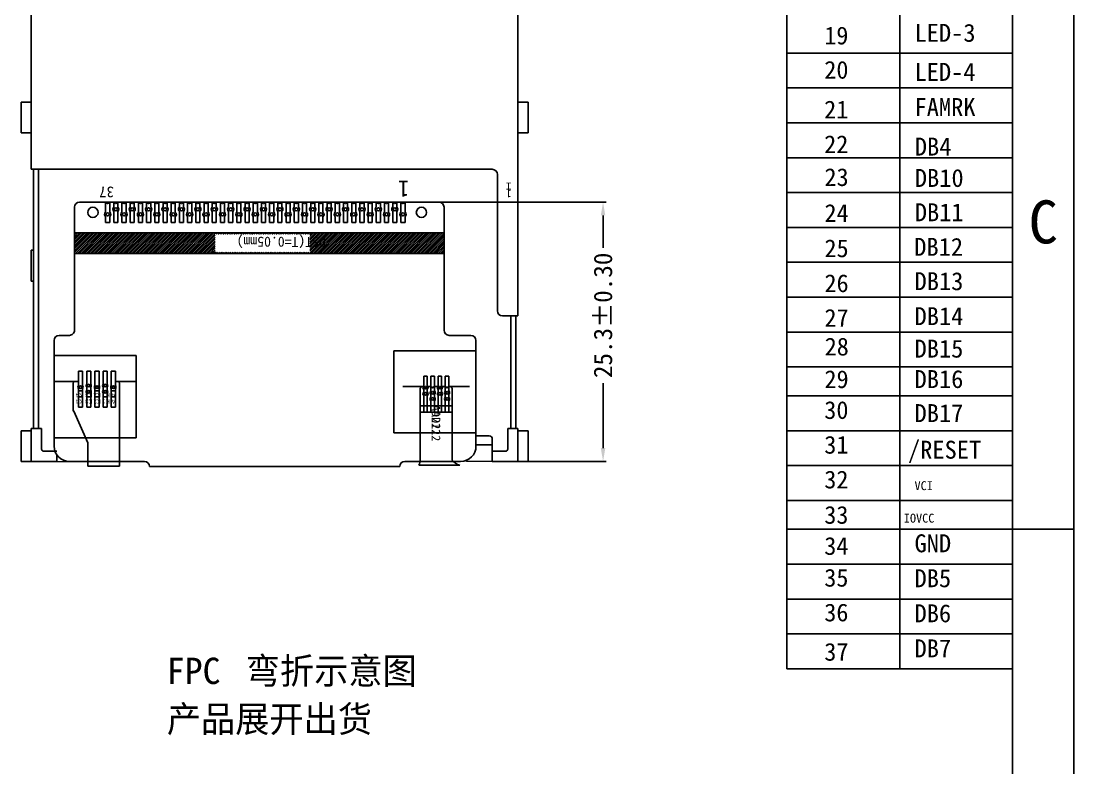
# Model space of a CAD drawing. Header units: millimetres. Extents: x 958 to 1294, y 45 to 284.
# Drawn here: x 1191.4 to 1294.1, y 141.2 to 214.1 of the extents above; entities that cross this region are included whole.
import ezdxf
from ezdxf.enums import TextEntityAlignment as Align

# ---------------------------------------------------------------- set-up
doc = ezdxf.new("R2010")
doc.units = ezdxf.units.MM
doc.linetypes.add('EB_DASHDOT', pattern=[39, 30, -3, 3, -3])
doc.layers.add('Center Line', color=1, linetype='EB_DASHDOT', lineweight=0)
doc.layers.add('FPC', color=30, linetype='Continuous', lineweight=20)
for name, color, linetype in [('dim', 3, 'Continuous'), ('TAPE A', 2, 'Continuous'), ('序号', 6, 'Continuous')]:
    doc.layers.add(name, color=color, linetype=linetype)
doc.styles.add('CNS', font='ARIAL.TTF')
doc.styles.add('STYLE1', font='SIMFANG.TTF')

msp = doc.modelspace()

# ---------------------------------------------------------------- linework, layer by layer
at = {"color": 0}
for p, q in [((1294.12, 44.65), (1294.12, 284.44)), ((1288.12, 278.45), (1288.12, 50.64)), ((1288.12, 50.64), (1288.12, 278.45)), ((1288.12, 269.7), (1288.12, 119.82)), ((1192.45, 206.2), (1191.45, 206.2)), ((1191.45, 206.2), (1191.45, 203.2)), ((1239.9, 206.2), (1240.9, 206.2)), ((1240.9, 206.2), (1240.9, 203.2)), ((1192.45, 203.2), (1191.45, 203.2)), ((1239.9, 203.2), (1240.9, 203.2)), ((1199.74, 196.45), (1199.69, 196.45)), ((1199.69, 196.45), (1199.69, 195.47)), ((1200.09, 196.45), (1200.04, 196.45)), ((1200.09, 195.47), (1200.09, 196.45)), ((1200.54, 196.45), (1200.49, 196.45)), ((1200.49, 196.45), (1200.49, 195.97)), ((1200.89, 196.45), (1200.84, 196.45)), ((1200.89, 195.97), (1200.89, 196.45)), ((1201.34, 196.45), (1201.29, 196.45)), ((1201.29, 196.45), (1201.29, 195.47)), ((1201.69, 196.45), (1201.64, 196.45)), ((1201.69, 195.47), (1201.69, 196.45)), ((1202.14, 196.45), (1202.09, 196.45)), ((1202.09, 196.45), (1202.09, 195.97)), ((1202.49, 196.45), (1202.44, 196.45)), ((1202.49, 195.97), (1202.49, 196.45)), ((1202.94, 196.45), (1202.89, 196.45)), ((1202.89, 196.45), (1202.89, 195.47)), ((1203.29, 196.45), (1203.24, 196.45)), ((1203.29, 195.47), (1203.29, 196.45)), ((1203.74, 196.45), (1203.69, 196.45)), ((1203.69, 196.45), (1203.69, 195.97)), ((1204.09, 196.45), (1204.04, 196.45)), ((1204.09, 195.97), (1204.09, 196.45)), ((1204.54, 196.45), (1204.49, 196.45)), ((1204.49, 196.45), (1204.49, 195.47)), ((1204.89, 196.45), (1204.84, 196.45)), ((1204.89, 195.47), (1204.89, 196.45)), ((1205.34, 196.45), (1205.29, 196.45)), ((1205.29, 196.45), (1205.29, 195.97)), ((1205.69, 196.45), (1205.64, 196.45)), ((1205.69, 195.97), (1205.69, 196.45)), ((1206.14, 196.45), (1206.09, 196.45)), ((1206.09, 196.45), (1206.09, 195.47)), ((1206.49, 196.45), (1206.44, 196.45)), ((1206.49, 195.47), (1206.49, 196.45)), ((1206.94, 196.45), (1206.89, 196.45)), ((1206.89, 196.45), (1206.89, 195.97)), ((1207.29, 196.45), (1207.24, 196.45)), ((1207.29, 195.97), (1207.29, 196.45)), ((1207.74, 196.45), (1207.69, 196.45)), ((1207.69, 196.45), (1207.69, 195.47)), ((1208.09, 196.45), (1208.04, 196.45)), ((1208.09, 195.47), (1208.09, 196.45)), ((1208.54, 196.45), (1208.49, 196.45)), ((1208.49, 196.45), (1208.49, 195.97)), ((1208.89, 196.45), (1208.84, 196.45)), ((1208.89, 195.97), (1208.89, 196.45)), ((1209.34, 196.45), (1209.29, 196.45)), ((1209.29, 196.45), (1209.29, 195.47)), ((1209.69, 196.45), (1209.64, 196.45)), ((1209.69, 195.47), (1209.69, 196.45)), ((1210.14, 196.45), (1210.09, 196.45)), ((1210.09, 196.45), (1210.09, 195.97)), ((1210.49, 196.45), (1210.44, 196.45)), ((1210.49, 195.97), (1210.49, 196.45)), ((1210.94, 196.45), (1210.89, 196.45)), ((1210.89, 196.45), (1210.89, 195.47)), ((1211.29, 196.45), (1211.24, 196.45)), ((1211.29, 195.47), (1211.29, 196.45)), ((1211.74, 196.45), (1211.69, 196.45)), ((1211.69, 196.45), (1211.69, 195.97)), ((1212.09, 196.45), (1212.04, 196.45)), ((1212.09, 195.97), (1212.09, 196.45)), ((1212.54, 196.45), (1212.49, 196.45)), ((1212.49, 196.45), (1212.49, 195.47)), ((1212.89, 196.45), (1212.84, 196.45)), ((1212.89, 195.47), (1212.89, 196.45)), ((1213.34, 196.45), (1213.29, 196.45)), ((1213.29, 196.45), (1213.29, 195.97)), ((1213.69, 196.45), (1213.64, 196.45)), ((1213.69, 195.97), (1213.69, 196.45)), ((1214.14, 196.45), (1214.09, 196.45)), ((1214.09, 196.45), (1214.09, 195.47)), ((1214.49, 196.45), (1214.44, 196.45)), ((1214.49, 195.47), (1214.49, 196.45)), ((1214.94, 196.45), (1214.89, 196.45)), ((1214.89, 196.45), (1214.89, 195.97)), ((1215.29, 196.45), (1215.24, 196.45)), ((1215.29, 195.97), (1215.29, 196.45)), ((1215.74, 196.45), (1215.69, 196.45)), ((1215.69, 196.45), (1215.69, 195.47)), ((1216.09, 196.45), (1216.04, 196.45)), ((1216.09, 195.47), (1216.09, 196.45)), ((1216.54, 196.45), (1216.49, 196.45)), ((1216.49, 196.45), (1216.49, 195.97)), ((1216.89, 196.45), (1216.84, 196.45)), ((1216.89, 195.97), (1216.89, 196.45)), ((1217.34, 196.45), (1217.29, 196.45)), ((1217.29, 196.45), (1217.29, 195.47)), ((1217.69, 196.45), (1217.64, 196.45)), ((1217.69, 195.47), (1217.69, 196.45)), ((1218.14, 196.45), (1218.09, 196.45)), ((1218.09, 196.45), (1218.09, 195.97)), ((1218.49, 196.45), (1218.44, 196.45)), ((1218.49, 195.97), (1218.49, 196.45)), ((1218.94, 196.45), (1218.89, 196.45)), ((1218.89, 196.45), (1218.89, 195.47)), ((1219.29, 196.45), (1219.24, 196.45)), ((1219.29, 195.47), (1219.29, 196.45)), ((1219.74, 196.45), (1219.69, 196.45)), ((1219.69, 196.45), (1219.69, 195.97)), ((1220.09, 196.45), (1220.04, 196.45)), ((1220.09, 195.97), (1220.09, 196.45)), ((1220.54, 196.45), (1220.49, 196.45)), ((1220.49, 196.45), (1220.49, 195.47)), ((1220.89, 196.45), (1220.84, 196.45)), ((1220.89, 195.47), (1220.89, 196.45)), ((1221.34, 196.45), (1221.29, 196.45)), ((1221.29, 196.45), (1221.29, 195.97)), ((1221.69, 196.45), (1221.64, 196.45)), ((1221.69, 195.97), (1221.69, 196.45)), ((1222.14, 196.45), (1222.09, 196.45)), ((1222.09, 196.45), (1222.09, 195.47)), ((1222.49, 196.45), (1222.44, 196.45)), ((1222.49, 195.47), (1222.49, 196.45)), ((1222.94, 196.45), (1222.89, 196.45)), ((1222.89, 196.45), (1222.89, 195.97)), ((1223.29, 196.45), (1223.24, 196.45)), ((1223.29, 195.97), (1223.29, 196.45)), ((1223.74, 196.45), (1223.69, 196.45)), ((1223.69, 196.45), (1223.69, 195.47)), ((1224.09, 196.45), (1224.04, 196.45)), ((1224.09, 195.47), (1224.09, 196.45)), ((1224.54, 196.45), (1224.49, 196.45)), ((1224.49, 196.45), (1224.49, 195.97)), ((1224.89, 196.45), (1224.84, 196.45)), ((1224.89, 195.97), (1224.89, 196.45)), ((1225.34, 196.45), (1225.29, 196.45)), ((1225.29, 196.45), (1225.29, 195.47)), ((1225.69, 196.45), (1225.64, 196.45)), ((1225.69, 195.47), (1225.69, 196.45)), ((1226.14, 196.45), (1226.09, 196.45)), ((1226.09, 196.45), (1226.09, 195.97)), ((1226.49, 196.45), (1226.44, 196.45)), ((1226.49, 195.97), (1226.49, 196.45)), ((1226.94, 196.45), (1226.89, 196.45)), ((1226.89, 196.45), (1226.89, 195.47)), ((1227.29, 196.45), (1227.24, 196.45)), ((1227.29, 195.47), (1227.29, 196.45)), ((1227.74, 196.45), (1227.69, 196.45)), ((1227.69, 196.45), (1227.69, 195.97)), ((1228.09, 196.45), (1228.04, 196.45)), ((1228.09, 195.97), (1228.09, 196.45)), ((1228.54, 196.45), (1228.49, 196.45)), ((1228.49, 196.45), (1228.49, 195.47)), ((1228.89, 196.45), (1228.84, 196.45)), ((1228.89, 195.47), (1228.89, 196.45)), ((1200.49, 195.53), (1200.49, 194.45)), ((1200.89, 194.45), (1200.89, 195.53)), ((1202.09, 195.53), (1202.09, 194.45)), ((1202.49, 194.45), (1202.49, 195.53)), ((1203.69, 195.53), (1203.69, 194.45)), ((1204.09, 194.45), (1204.09, 195.53)), ((1205.29, 195.53), (1205.29, 194.45)), ((1205.69, 194.45), (1205.69, 195.53)), ((1206.89, 195.53), (1206.89, 194.45)), ((1207.29, 194.45), (1207.29, 195.53)), ((1208.49, 195.53), (1208.49, 194.45)), ((1208.89, 194.45), (1208.89, 195.53)), ((1210.09, 195.53), (1210.09, 194.45)), ((1210.49, 194.45), (1210.49, 195.53)), ((1211.69, 195.53), (1211.69, 194.45)), ((1212.09, 194.45), (1212.09, 195.53)), ((1213.29, 195.53), (1213.29, 194.45)), ((1213.69, 194.45), (1213.69, 195.53)), ((1214.89, 195.53), (1214.89, 194.45)), ((1215.29, 194.45), (1215.29, 195.53)), ((1216.49, 195.53), (1216.49, 194.45)), ((1216.89, 194.45), (1216.89, 195.53)), ((1218.09, 195.53), (1218.09, 194.45)), ((1218.49, 194.45), (1218.49, 195.53)), ((1219.69, 195.53), (1219.69, 194.45)), ((1220.09, 194.45), (1220.09, 195.53)), ((1221.29, 195.53), (1221.29, 194.45)), ((1221.69, 194.45), (1221.69, 195.53)), ((1222.89, 195.53), (1222.89, 194.45)), ((1223.29, 194.45), (1223.29, 195.53)), ((1224.49, 195.53), (1224.49, 194.45)), ((1224.89, 194.45), (1224.89, 195.53)), ((1226.09, 195.53), (1226.09, 194.45)), ((1226.49, 194.45), (1226.49, 195.53)), ((1227.69, 195.53), (1227.69, 194.45)), ((1228.09, 194.45), (1228.09, 195.53)), ((1199.69, 195.03), (1199.69, 194.45)), ((1199.69, 194.45), (1200.09, 194.45)), ((1199.69, 194.45), (1200.09, 194.45)), ((1200.09, 194.45), (1200.09, 195.03)), ((1200.49, 194.45), (1200.89, 194.45)), ((1200.49, 194.45), (1200.89, 194.45)), ((1201.29, 195.03), (1201.29, 194.45)), ((1201.29, 194.45), (1201.69, 194.45)), ((1201.29, 194.45), (1201.69, 194.45)), ((1201.69, 194.45), (1201.69, 195.03)), ((1202.09, 194.45), (1202.49, 194.45)), ((1202.09, 194.45), (1202.49, 194.45)), ((1202.89, 195.03), (1202.89, 194.45)), ((1202.89, 194.45), (1203.29, 194.45)), ((1202.89, 194.45), (1203.29, 194.45)), ((1203.29, 194.45), (1203.29, 195.03)), ((1203.69, 194.45), (1204.09, 194.45)), ((1203.69, 194.45), (1204.09, 194.45)), ((1204.49, 195.03), (1204.49, 194.45)), ((1204.49, 194.45), (1204.89, 194.45)), ((1204.49, 194.45), (1204.89, 194.45)), ((1204.89, 194.45), (1204.89, 195.03)), ((1205.29, 194.45), (1205.69, 194.45)), ((1205.29, 194.45), (1205.69, 194.45)), ((1206.09, 195.03), (1206.09, 194.45)), ((1206.09, 194.45), (1206.49, 194.45)), ((1206.09, 194.45), (1206.49, 194.45)), ((1206.49, 194.45), (1206.49, 195.03)), ((1206.89, 194.45), (1207.29, 194.45)), ((1206.89, 194.45), (1207.29, 194.45)), ((1207.69, 195.03), (1207.69, 194.45)), ((1207.69, 194.45), (1208.09, 194.45)), ((1207.69, 194.45), (1208.09, 194.45)), ((1208.09, 194.45), (1208.09, 195.03)), ((1208.49, 194.45), (1208.89, 194.45)), ((1208.49, 194.45), (1208.89, 194.45)), ((1209.29, 195.03), (1209.29, 194.45)), ((1209.29, 194.45), (1209.69, 194.45)), ((1209.29, 194.45), (1209.69, 194.45)), ((1209.69, 194.45), (1209.69, 195.03)), ((1210.09, 194.45), (1210.49, 194.45)), ((1210.09, 194.45), (1210.49, 194.45)), ((1210.89, 195.03), (1210.89, 194.45)), ((1210.89, 194.45), (1211.29, 194.45)), ((1210.89, 194.45), (1211.29, 194.45)), ((1211.29, 194.45), (1211.29, 195.03)), ((1211.69, 194.45), (1212.09, 194.45)), ((1211.69, 194.45), (1212.09, 194.45)), ((1212.49, 195.03), (1212.49, 194.45)), ((1212.49, 194.45), (1212.89, 194.45)), ((1212.49, 194.45), (1212.89, 194.45)), ((1212.89, 194.45), (1212.89, 195.03)), ((1213.29, 194.45), (1213.69, 194.45)), ((1213.29, 194.45), (1213.69, 194.45)), ((1214.09, 195.03), (1214.09, 194.45)), ((1214.09, 194.45), (1214.49, 194.45)), ((1214.09, 194.45), (1214.49, 194.45)), ((1214.49, 194.45), (1214.49, 195.03)), ((1214.89, 194.45), (1215.29, 194.45)), ((1214.89, 194.45), (1215.29, 194.45)), ((1215.69, 195.03), (1215.69, 194.45)), ((1215.69, 194.45), (1216.09, 194.45)), ((1215.69, 194.45), (1216.09, 194.45)), ((1216.09, 194.45), (1216.09, 195.03)), ((1216.49, 194.45), (1216.89, 194.45)), ((1216.49, 194.45), (1216.89, 194.45)), ((1217.29, 195.03), (1217.29, 194.45)), ((1217.29, 194.45), (1217.69, 194.45)), ((1217.29, 194.45), (1217.69, 194.45)), ((1217.69, 194.45), (1217.69, 195.03)), ((1218.09, 194.45), (1218.49, 194.45)), ((1218.09, 194.45), (1218.49, 194.45)), ((1218.89, 195.03), (1218.89, 194.45)), ((1218.89, 194.45), (1219.29, 194.45)), ((1218.89, 194.45), (1219.29, 194.45)), ((1219.29, 194.45), (1219.29, 195.03)), ((1219.69, 194.45), (1220.09, 194.45)), ((1219.69, 194.45), (1220.09, 194.45)), ((1220.49, 195.03), (1220.49, 194.45)), ((1220.49, 194.45), (1220.89, 194.45)), ((1220.49, 194.45), (1220.89, 194.45)), ((1220.89, 194.45), (1220.89, 195.03)), ((1221.29, 194.45), (1221.69, 194.45)), ((1221.29, 194.45), (1221.69, 194.45)), ((1222.09, 195.03), (1222.09, 194.45)), ((1222.09, 194.45), (1222.49, 194.45)), ((1222.09, 194.45), (1222.49, 194.45)), ((1222.49, 194.45), (1222.49, 195.03)), ((1222.89, 194.45), (1223.29, 194.45)), ((1222.89, 194.45), (1223.29, 194.45)), ((1223.69, 195.03), (1223.69, 194.45)), ((1223.69, 194.45), (1224.09, 194.45)), ((1223.69, 194.45), (1224.09, 194.45)), ((1224.09, 194.45), (1224.09, 195.03)), ((1224.49, 194.45), (1224.89, 194.45)), ((1224.49, 194.45), (1224.89, 194.45)), ((1225.29, 195.03), (1225.29, 194.45)), ((1225.29, 194.45), (1225.69, 194.45)), ((1225.29, 194.45), (1225.69, 194.45)), ((1225.69, 194.45), (1225.69, 195.03)), ((1226.09, 194.45), (1226.49, 194.45)), ((1226.09, 194.45), (1226.49, 194.45)), ((1226.89, 195.03), (1226.89, 194.45)), ((1226.89, 194.45), (1227.29, 194.45)), ((1226.89, 194.45), (1227.29, 194.45)), ((1227.29, 194.45), (1227.29, 195.03)), ((1227.69, 194.45), (1228.09, 194.45)), ((1227.69, 194.45), (1228.09, 194.45)), ((1228.49, 195.03), (1228.49, 194.45)), ((1228.49, 194.45), (1228.89, 194.45)), ((1228.49, 194.45), (1228.89, 194.45)), ((1228.89, 194.45), (1228.89, 195.03)), ((1192.45, 191.75), (1192.45, 188.75)), ((1192.65, 191.75), (1192.45, 191.75)), ((1192.45, 188.75), (1192.65, 188.75)), ((1196.73, 178.95), (1197.05, 178.95)), ((1197.05, 178.85), (1197.05, 178.55)), ((1197.05, 178.85), (1197.05, 178.05)), ((1197.45, 178.55), (1197.45, 178.85)), ((1197.45, 178.05), (1197.45, 178.85)), ((1197.85, 178.7), (1197.85, 179.45)), ((1197.85, 178.1), (1197.85, 178.85)), ((1198.25, 179.45), (1198.25, 178.7)), ((1198.25, 178.85), (1198.25, 178.1)), ((1198.65, 178.85), (1198.65, 178.55)), ((1198.65, 178.85), (1198.65, 178.05)), ((1199.05, 178.55), (1199.05, 178.85)), ((1199.05, 178.05), (1199.05, 178.85)), ((1199.45, 178.7), (1199.45, 179.45)), ((1199.45, 178.1), (1199.45, 178.85)), ((1199.85, 179.45), (1199.85, 178.7)), ((1199.85, 178.85), (1199.85, 178.1)), ((1200.25, 178.85), (1200.25, 178.55)), ((1200.25, 178.85), (1200.25, 178.05)), ((1200.85, 178.95), (1200.65, 178.95)), ((1200.65, 178.55), (1200.65, 178.85)), ((1200.65, 178.05), (1200.65, 178.85)), ((1201.05, 170.68), (1201.05, 178.75)), ((1197.05, 178.25), (1197.05, 177.45)), ((1197.05, 178.05), (1197.45, 178.05)), ((1197.45, 177.45), (1197.45, 178.25)), ((1197.85, 178.05), (1197.85, 178.4)), ((1198.25, 178.05), (1197.85, 178.05)), ((1197.85, 177.45), (1197.85, 177.8)), ((1198.25, 178.4), (1198.25, 178.05)), ((1198.25, 177.8), (1198.25, 177.45)), ((1198.65, 178.25), (1198.65, 177.45)), ((1198.65, 178.05), (1199.05, 178.05)), ((1199.05, 177.45), (1199.05, 178.25)), ((1199.45, 178.05), (1199.45, 178.4)), ((1199.85, 178.05), (1199.45, 178.05)), ((1199.45, 177.45), (1199.45, 177.8)), ((1199.85, 178.4), (1199.85, 178.05)), ((1199.85, 177.8), (1199.85, 177.45)), ((1200.25, 178.25), (1200.25, 177.45)), ((1200.25, 178.05), (1200.65, 178.05)), ((1200.65, 177.45), (1200.65, 178.25)), ((1197.05, 177.45), (1197.45, 177.45)), ((1198.25, 177.45), (1197.85, 177.45)), ((1198.65, 177.45), (1199.05, 177.45)), ((1199.85, 177.45), (1199.45, 177.45)), ((1200.25, 177.45), (1200.65, 177.45)), ((1196.58, 176.05), (1197.96, 172.98)), ((1193.45, 174.35), (1192.45, 174.35)), ((1238.9, 174.35), (1239.9, 174.35)), ((1239.9, 171.15), (1239.9, 174.35)), ((1192.45, 172.35), (1192.45, 172.65)), ((1197.96, 172.98), (1197.96, 170.68)), ((1237.4, 172.76), (1235.81, 172.76)), ((1192.45, 171.15), (1192.45, 172.15)), ((1193.65, 172.15), (1194.95, 172.15)), ((1238.7, 172.15), (1237.4, 172.15)), ((1191.45, 171.15), (1192.45, 171.15)), ((1191.45, 171.15), (1192.45, 171.15)), ((1234.9, 171.27), (1234.9, 171.15)), ((1240.9, 171.15), (1239.9, 171.15)), ((1288.12, 164.54), (1294.12, 164.54)), ((1288.12, 164.54), (1294.12, 164.54))]:
    msp.add_line(p, q, dxfattribs=at)
at = {"color": 0, "ltscale": 3}
for p, q in [((1266.13, 278.45), (1266.13, 207.59)), ((1277.13, 278.45), (1277.13, 207.59)), ((1266.13, 210.99), (1288.12, 210.99)), ((1266.13, 210.99), (1288.12, 210.99)), ((1266.13, 207.59), (1288.12, 207.59)), ((1266.13, 207.59), (1288.12, 207.59)), ((1266.13, 207.59), (1288.12, 207.59)), ((1266.13, 207.59), (1288.12, 207.59)), ((1266.13, 207.59), (1266.13, 150.92)), ((1277.13, 207.59), (1277.13, 150.92)), ((1266.13, 204.18), (1288.12, 204.18)), ((1266.13, 204.18), (1288.12, 204.18)), ((1266.13, 200.78), (1288.12, 200.78)), ((1266.13, 200.78), (1288.12, 200.78)), ((1266.13, 197.38), (1288.12, 197.38)), ((1266.13, 197.38), (1288.12, 197.38)), ((1266.13, 193.98), (1288.12, 193.98)), ((1266.13, 193.98), (1288.12, 193.98)), ((1266.13, 190.58), (1288.12, 190.58)), ((1266.13, 190.58), (1288.12, 190.58)), ((1266.13, 187.17), (1288.12, 187.17)), ((1266.13, 187.17), (1288.12, 187.17)), ((1266.13, 183.77), (1288.12, 183.77)), ((1266.13, 183.77), (1288.12, 183.77)), ((1266.13, 180.37), (1288.12, 180.37)), ((1266.13, 180.37), (1288.12, 180.37)), ((1266.13, 177.55), (1288.12, 177.55)), ((1266.13, 177.55), (1288.12, 177.55)), ((1266.13, 174.15), (1288.12, 174.15)), ((1266.13, 170.75), (1288.12, 170.75)), ((1266.13, 167.35), (1288.12, 167.35)), ((1266.13, 164.53), (1288.12, 164.53)), ((1266.13, 161.13), (1288.12, 161.13)), ((1266.13, 157.72), (1288.12, 157.72)), ((1266.13, 154.32), (1288.12, 154.32)), ((1266.13, 154.32), (1288.12, 154.32)), ((1266.13, 150.92), (1288.12, 150.92))]:
    msp.add_line(p, q, dxfattribs=at)
at = {"color": 0, "linetype": 'Continuous'}
for p, q in [((1192.65, 174.35), (1192.65, 199.65)), ((1193.15, 174.35), (1193.15, 199.65)), ((1196.66, 191.45), (1196.66, 193.45)), ((1196.66, 193.45), (1232.69, 193.45)), ((1198.59, 193.45), (1196.66, 191.52)), ((1198.41, 193.45), (1196.66, 191.7)), ((1198.23, 193.45), (1196.66, 191.88)), ((1198.06, 193.45), (1196.66, 192.05)), ((1197.88, 193.45), (1196.66, 192.23)), ((1197.7, 193.45), (1196.66, 192.41)), ((1197.53, 193.45), (1196.66, 192.58)), ((1197.35, 193.45), (1196.66, 192.76)), ((1197.17, 193.45), (1196.66, 192.94)), ((1197, 193.45), (1196.66, 193.11)), ((1196.82, 193.45), (1196.66, 193.29)), ((1198.77, 193.45), (1196.77, 191.45)), ((1198.94, 193.45), (1196.94, 191.45)), ((1199.12, 193.45), (1197.12, 191.45)), ((1199.3, 193.45), (1197.3, 191.45)), ((1199.47, 193.45), (1197.47, 191.45)), ((1199.65, 193.45), (1197.65, 191.45)), ((1199.83, 193.45), (1197.83, 191.45)), ((1200, 193.45), (1198, 191.45)), ((1200.18, 193.45), (1198.18, 191.45)), ((1200.36, 193.45), (1198.36, 191.45)), ((1200.53, 193.45), (1198.53, 191.45)), ((1200.71, 193.45), (1198.71, 191.45)), ((1200.89, 193.45), (1198.89, 191.45)), ((1201.06, 193.45), (1199.06, 191.45)), ((1201.24, 193.45), (1199.24, 191.45)), ((1201.42, 193.45), (1199.42, 191.45)), ((1201.59, 193.45), (1199.59, 191.45)), ((1201.77, 193.45), (1199.77, 191.45)), ((1201.95, 193.45), (1199.95, 191.45)), ((1202.12, 193.45), (1200.12, 191.45)), ((1202.3, 193.45), (1200.3, 191.45)), ((1202.48, 193.45), (1200.48, 191.45)), ((1202.65, 193.45), (1200.65, 191.45)), ((1202.83, 193.45), (1200.83, 191.45)), ((1203.01, 193.45), (1201.01, 191.45)), ((1203.18, 193.45), (1201.18, 191.45)), ((1203.36, 193.45), (1201.36, 191.45)), ((1203.54, 193.45), (1201.54, 191.45)), ((1203.71, 193.45), (1201.71, 191.45)), ((1203.89, 193.45), (1201.89, 191.45)), ((1204.07, 193.45), (1202.07, 191.45)), ((1204.25, 193.45), (1202.25, 191.45)), ((1204.42, 193.45), (1202.42, 191.45)), ((1204.6, 193.45), (1202.6, 191.45)), ((1204.78, 193.45), (1202.78, 191.45)), ((1204.95, 193.45), (1202.95, 191.45)), ((1205.13, 193.45), (1203.13, 191.45)), ((1205.31, 193.45), (1203.31, 191.45)), ((1205.48, 193.45), (1203.48, 191.45)), ((1205.66, 193.45), (1203.66, 191.45)), ((1205.84, 193.45), (1203.84, 191.45)), ((1206.01, 193.45), (1204.01, 191.45)), ((1206.19, 193.45), (1204.19, 191.45)), ((1206.37, 193.45), (1204.37, 191.45)), ((1206.54, 193.45), (1204.54, 191.45)), ((1206.72, 193.45), (1204.72, 191.45)), ((1206.9, 193.45), (1204.9, 191.45)), ((1207.07, 193.45), (1205.07, 191.45)), ((1207.25, 193.45), (1205.25, 191.45)), ((1207.43, 193.45), (1205.43, 191.45)), ((1207.6, 193.45), (1205.6, 191.45)), ((1207.78, 193.45), (1205.78, 191.45)), ((1207.96, 193.45), (1205.96, 191.45)), ((1208.13, 193.45), (1206.13, 191.45)), ((1208.31, 193.45), (1206.31, 191.45)), ((1208.49, 193.45), (1206.49, 191.45)), ((1208.66, 193.45), (1206.66, 191.45)), ((1208.84, 193.45), (1206.84, 191.45)), ((1209.02, 193.45), (1207.02, 191.45)), ((1209.19, 193.45), (1207.19, 191.45)), ((1209.37, 193.45), (1207.37, 191.45)), ((1209.55, 193.45), (1207.55, 191.45)), ((1209.73, 193.45), (1207.73, 191.45)), ((1209.9, 193.45), (1207.9, 191.45)), ((1210.08, 193.45), (1208.08, 191.45)), ((1210.26, 193.45), (1208.26, 191.45)), ((1210.43, 193.45), (1208.43, 191.45)), ((1210.37, 193.21), (1208.61, 191.45)), ((1210.37, 193.04), (1208.79, 191.45)), ((1210.61, 193.45), (1210.47, 193.31)), ((1210.79, 193.45), (1210.64, 193.31)), ((1210.96, 193.45), (1210.82, 193.31)), ((1211.14, 193.45), (1211, 193.31)), ((1211.32, 193.45), (1211.17, 193.31)), ((1211.49, 193.45), (1211.35, 193.31)), ((1211.67, 193.45), (1211.53, 193.31)), ((1211.85, 193.45), (1211.71, 193.31)), ((1212.02, 193.45), (1211.88, 193.31)), ((1212.2, 193.45), (1212.06, 193.31)), ((1212.38, 193.45), (1212.24, 193.31)), ((1212.55, 193.45), (1212.41, 193.31)), ((1212.73, 193.45), (1212.59, 193.31)), ((1212.91, 193.45), (1212.77, 193.31)), ((1213.08, 193.45), (1212.94, 193.31)), ((1213.26, 193.45), (1213.12, 193.31)), ((1213.44, 193.45), (1213.3, 193.31)), ((1213.61, 193.45), (1213.47, 193.31)), ((1213.79, 193.45), (1213.65, 193.31)), ((1213.97, 193.45), (1213.83, 193.31)), ((1214.14, 193.45), (1214, 193.31)), ((1214.32, 193.45), (1214.18, 193.31)), ((1214.5, 193.45), (1214.36, 193.31)), ((1214.68, 193.45), (1214.53, 193.31)), ((1214.85, 193.45), (1214.71, 193.31)), ((1215.03, 193.45), (1214.89, 193.31)), ((1215.21, 193.45), (1215.06, 193.31)), ((1215.38, 193.45), (1215.24, 193.31)), ((1215.56, 193.45), (1215.42, 193.31)), ((1215.74, 193.45), (1215.59, 193.31)), ((1215.91, 193.45), (1215.77, 193.31)), ((1216.09, 193.45), (1215.95, 193.31)), ((1216.27, 193.45), (1216.12, 193.31)), ((1216.44, 193.45), (1216.3, 193.31)), ((1216.62, 193.45), (1216.48, 193.31)), ((1216.8, 193.45), (1216.65, 193.31)), ((1216.97, 193.45), (1216.83, 193.31)), ((1217.15, 193.45), (1217.01, 193.31)), ((1217.33, 193.45), (1217.19, 193.31)), ((1217.5, 193.45), (1217.36, 193.31)), ((1217.68, 193.45), (1217.54, 193.31)), ((1217.86, 193.45), (1217.72, 193.31)), ((1218.03, 193.45), (1217.89, 193.31)), ((1218.21, 193.45), (1218.07, 193.31)), ((1218.39, 193.45), (1218.25, 193.31)), ((1218.56, 193.45), (1218.42, 193.31)), ((1218.74, 193.45), (1218.6, 193.31)), ((1218.92, 193.45), (1218.78, 193.31)), ((1219.09, 193.45), (1218.95, 193.31)), ((1219.27, 193.45), (1219.13, 193.31)), ((1219.45, 193.45), (1219.31, 193.31)), ((1219.62, 193.45), (1219.48, 193.31)), ((1221.57, 193.45), (1219.57, 191.45)), ((1221.39, 193.45), (1219.61, 191.67)), ((1221.22, 193.45), (1219.61, 191.84)), ((1221.04, 193.45), (1219.61, 192.02)), ((1220.86, 193.45), (1219.61, 192.2)), ((1220.69, 193.45), (1219.61, 192.37)), ((1220.51, 193.45), (1219.61, 192.55)), ((1220.33, 193.45), (1219.61, 192.73)), ((1220.16, 193.45), (1219.61, 192.9)), ((1219.98, 193.45), (1219.61, 193.08)), ((1219.8, 193.45), (1219.61, 193.26)), ((1221.75, 193.45), (1219.75, 191.45)), ((1221.92, 193.45), (1219.92, 191.45)), ((1222.1, 193.45), (1220.1, 191.45)), ((1222.28, 193.45), (1220.28, 191.45)), ((1222.45, 193.45), (1220.45, 191.45)), ((1222.63, 193.45), (1220.63, 191.45)), ((1222.81, 193.45), (1220.81, 191.45)), ((1222.98, 193.45), (1220.98, 191.45)), ((1223.16, 193.45), (1221.16, 191.45)), ((1223.34, 193.45), (1221.34, 191.45)), ((1223.51, 193.45), (1221.51, 191.45)), ((1223.69, 193.45), (1221.69, 191.45)), ((1223.87, 193.45), (1221.87, 191.45)), ((1224.04, 193.45), (1222.04, 191.45)), ((1224.22, 193.45), (1222.22, 191.45)), ((1224.4, 193.45), (1222.4, 191.45)), ((1224.57, 193.45), (1222.57, 191.45)), ((1224.75, 193.45), (1222.75, 191.45)), ((1224.93, 193.45), (1222.93, 191.45)), ((1225.1, 193.45), (1223.1, 191.45)), ((1225.28, 193.45), (1223.28, 191.45)), ((1225.46, 193.45), (1223.46, 191.45)), ((1225.64, 193.45), (1223.64, 191.45)), ((1225.81, 193.45), (1223.81, 191.45)), ((1225.99, 193.45), (1223.99, 191.45)), ((1226.17, 193.45), (1224.17, 191.45)), ((1226.34, 193.45), (1224.34, 191.45)), ((1226.52, 193.45), (1224.52, 191.45)), ((1226.7, 193.45), (1224.7, 191.45)), ((1226.87, 193.45), (1224.87, 191.45)), ((1227.05, 193.45), (1225.05, 191.45)), ((1227.23, 193.45), (1225.23, 191.45)), ((1227.4, 193.45), (1225.4, 191.45)), ((1227.58, 193.45), (1225.58, 191.45)), ((1227.76, 193.45), (1225.76, 191.45)), ((1227.93, 193.45), (1225.93, 191.45)), ((1228.11, 193.45), (1226.11, 191.45)), ((1228.29, 193.45), (1226.29, 191.45)), ((1228.46, 193.45), (1226.46, 191.45)), ((1228.64, 193.45), (1226.64, 191.45)), ((1228.82, 193.45), (1226.82, 191.45)), ((1228.99, 193.45), (1226.99, 191.45)), ((1229.17, 193.45), (1227.17, 191.45)), ((1229.35, 193.45), (1227.35, 191.45)), ((1229.52, 193.45), (1227.52, 191.45)), ((1229.7, 193.45), (1227.7, 191.45)), ((1229.88, 193.45), (1227.88, 191.45)), ((1230.05, 193.45), (1228.05, 191.45)), ((1230.23, 193.45), (1228.23, 191.45)), ((1230.41, 193.45), (1228.41, 191.45)), ((1230.58, 193.45), (1228.58, 191.45)), ((1230.76, 193.45), (1228.76, 191.45)), ((1230.94, 193.45), (1228.94, 191.45)), ((1231.12, 193.45), (1229.12, 191.45)), ((1231.29, 193.45), (1229.29, 191.45)), ((1231.47, 193.45), (1229.47, 191.45)), ((1231.65, 193.45), (1229.65, 191.45)), ((1231.82, 193.45), (1229.82, 191.45)), ((1232, 193.45), (1230, 191.45)), ((1232.18, 193.45), (1230.18, 191.45)), ((1232.35, 193.45), (1230.35, 191.45)), ((1232.53, 193.45), (1230.53, 191.45)), ((1232.69, 193.43), (1230.71, 191.45)), ((1232.69, 193.25), (1230.88, 191.45)), ((1232.69, 193.08), (1231.06, 191.45)), ((1232.69, 193.45), (1232.69, 191.45)), ((1210.37, 192.86), (1208.96, 191.45)), ((1210.37, 192.68), (1209.14, 191.45)), ((1210.37, 192.51), (1209.32, 191.45)), ((1210.37, 192.33), (1209.49, 191.45)), ((1210.37, 192.15), (1209.67, 191.45)), ((1232.69, 192.9), (1231.24, 191.45)), ((1232.69, 192.72), (1231.41, 191.45)), ((1232.69, 192.55), (1231.59, 191.45)), ((1232.69, 192.37), (1231.77, 191.45)), ((1232.69, 192.19), (1231.94, 191.45)), ((1232.69, 192.02), (1232.12, 191.45)), ((1232.69, 191.45), (1196.66, 191.45)), ((1210.37, 191.98), (1209.85, 191.45)), ((1210.37, 191.8), (1210.02, 191.45)), ((1210.37, 191.62), (1210.2, 191.45)), ((1210.5, 191.57), (1210.38, 191.45)), ((1210.67, 191.57), (1210.55, 191.45)), ((1210.85, 191.57), (1210.73, 191.45)), ((1211.03, 191.57), (1210.91, 191.45)), ((1211.2, 191.57), (1211.08, 191.45)), ((1211.38, 191.57), (1211.26, 191.45)), ((1211.56, 191.57), (1211.44, 191.45)), ((1211.73, 191.57), (1211.61, 191.45)), ((1211.91, 191.57), (1211.79, 191.45)), ((1212.09, 191.57), (1211.97, 191.45)), ((1212.27, 191.57), (1212.14, 191.45)), ((1212.44, 191.57), (1212.32, 191.45)), ((1212.62, 191.57), (1212.5, 191.45)), ((1212.8, 191.57), (1212.68, 191.45)), ((1212.97, 191.57), (1212.85, 191.45)), ((1213.15, 191.57), (1213.03, 191.45)), ((1213.33, 191.57), (1213.21, 191.45)), ((1213.5, 191.57), (1213.38, 191.45)), ((1213.68, 191.57), (1213.56, 191.45)), ((1213.86, 191.57), (1213.74, 191.45)), ((1214.03, 191.57), (1213.91, 191.45)), ((1214.21, 191.57), (1214.09, 191.45)), ((1214.39, 191.57), (1214.27, 191.45)), ((1214.56, 191.57), (1214.44, 191.45)), ((1214.74, 191.57), (1214.62, 191.45)), ((1214.92, 191.57), (1214.8, 191.45)), ((1215.09, 191.57), (1214.97, 191.45)), ((1215.27, 191.57), (1215.15, 191.45)), ((1215.45, 191.57), (1215.33, 191.45)), ((1215.62, 191.57), (1215.5, 191.45)), ((1215.8, 191.57), (1215.68, 191.45)), ((1215.98, 191.57), (1215.86, 191.45)), ((1216.15, 191.57), (1216.03, 191.45)), ((1216.33, 191.57), (1216.21, 191.45)), ((1216.51, 191.57), (1216.39, 191.45)), ((1216.68, 191.57), (1216.56, 191.45)), ((1216.86, 191.57), (1216.74, 191.45)), ((1217.04, 191.57), (1216.92, 191.45)), ((1217.21, 191.57), (1217.09, 191.45)), ((1217.39, 191.57), (1217.27, 191.45)), ((1217.57, 191.57), (1217.45, 191.45)), ((1217.75, 191.57), (1217.62, 191.45)), ((1217.92, 191.57), (1217.8, 191.45)), ((1218.1, 191.57), (1217.98, 191.45)), ((1218.28, 191.57), (1218.16, 191.45)), ((1218.45, 191.57), (1218.33, 191.45)), ((1218.63, 191.57), (1218.51, 191.45)), ((1218.81, 191.57), (1218.69, 191.45)), ((1218.98, 191.57), (1218.86, 191.45)), ((1219.16, 191.57), (1219.04, 191.45)), ((1219.34, 191.57), (1219.22, 191.45)), ((1219.51, 191.57), (1219.39, 191.45)), ((1232.69, 191.84), (1232.3, 191.45)), ((1232.69, 191.66), (1232.47, 191.45)), ((1232.69, 191.49), (1232.65, 191.45)), ((1239.2, 174.35), (1239.2, 185.35)), ((1239.7, 174.35), (1239.7, 185.35)), ((1191.45, 171.15), (1191.45, 174.15)), ((1192.45, 174.15), (1191.45, 174.15)), ((1192.45, 171.15), (1192.45, 174.35)), ((1193.45, 174.35), (1193.45, 172.35)), ((1238.9, 174.35), (1238.9, 173.01)), ((1238.9, 174.35), (1238.9, 172.35)), ((1239.9, 174.15), (1240.9, 174.15)), ((1240.9, 171.15), (1240.9, 174.15)), ((1194.9, 171.15), (1192.45, 171.15)), ((1192.45, 171.15), (1194.95, 171.15)), ((1239.9, 171.15), (1237.4, 171.15))]:
    msp.add_line(p, q, dxfattribs=at)
at = {"color": 0}
for centre, radius in [((1198.46, 195.45), 0.5), ((1199.89, 195.25), 0.15), ((1200.69, 195.75), 0.15), ((1201.49, 195.25), 0.15), ((1202.29, 195.75), 0.15), ((1203.09, 195.25), 0.15), ((1203.89, 195.75), 0.15), ((1204.69, 195.25), 0.15), ((1205.49, 195.75), 0.15), ((1206.29, 195.25), 0.15), ((1207.09, 195.75), 0.15), ((1207.89, 195.25), 0.15), ((1208.69, 195.75), 0.15), ((1209.49, 195.25), 0.15), ((1210.29, 195.75), 0.15), ((1211.09, 195.25), 0.15), ((1211.89, 195.75), 0.15), ((1212.69, 195.25), 0.15), ((1213.49, 195.75), 0.15), ((1214.29, 195.25), 0.15), ((1215.09, 195.75), 0.15), ((1215.89, 195.25), 0.15), ((1216.69, 195.75), 0.15), ((1217.49, 195.25), 0.15), ((1218.29, 195.75), 0.15), ((1219.09, 195.25), 0.15), ((1219.89, 195.75), 0.15), ((1220.69, 195.25), 0.15), ((1221.49, 195.75), 0.15), ((1222.29, 195.25), 0.15), ((1223.09, 195.75), 0.15), ((1223.89, 195.25), 0.15), ((1224.69, 195.75), 0.15), ((1225.49, 195.25), 0.15), ((1226.29, 195.75), 0.15), ((1227.09, 195.25), 0.15), ((1227.89, 195.75), 0.15), ((1228.69, 195.25), 0.15), ((1230.49, 195.45), 0.5), ((1198.05, 178.55), 0.125), ((1199.65, 178.55), 0.125), ((1197.25, 178.4), 0.125), ((1198.05, 177.95), 0.125), ((1198.85, 178.4), 0.125), ((1199.65, 177.95), 0.125), ((1200.45, 178.4), 0.125)]:
    msp.add_circle(centre, radius, dxfattribs=at)
for centre, radius, start, end in [((1199.89, 196.45), 0.15, 180, 0), ((1200.69, 196.45), 0.15, 180, 0), ((1201.49, 196.45), 0.15, 180, 0), ((1202.29, 196.45), 0.15, 180, 0), ((1203.09, 196.45), 0.15, 180, 0), ((1203.89, 196.45), 0.15, 180, 0), ((1204.69, 196.45), 0.15, 180, 0), ((1205.49, 196.45), 0.15, 180, 0), ((1206.29, 196.45), 0.15, 180, 0), ((1207.09, 196.45), 0.15, 180, 0), ((1207.89, 196.45), 0.15, 180, 0), ((1208.69, 196.45), 0.15, 180, 0), ((1209.49, 196.45), 0.15, 180, 0), ((1210.29, 196.45), 0.15, 180, 0), ((1211.09, 196.45), 0.15, 180, 0), ((1211.89, 196.45), 0.15, 180, 0), ((1212.69, 196.45), 0.15, 180, 0), ((1213.49, 196.45), 0.15, 180, 0), ((1214.29, 196.45), 0.15, 180, 0), ((1215.09, 196.45), 0.15, 180, 0), ((1215.89, 196.45), 0.15, 180, 0), ((1216.69, 196.45), 0.15, 180, 0), ((1217.49, 196.45), 0.15, 180, 0), ((1218.29, 196.45), 0.15, 180, 0), ((1219.09, 196.45), 0.15, 180, 0), ((1219.89, 196.45), 0.15, 180, 0), ((1220.69, 196.45), 0.15, 180, 0), ((1221.49, 196.45), 0.15, 180, 0), ((1222.29, 196.45), 0.15, 180, 0), ((1223.09, 196.45), 0.15, 180, 0), ((1223.89, 196.45), 0.15, 180, 0), ((1224.69, 196.45), 0.15, 180, 0), ((1225.49, 196.45), 0.15, 180, 0), ((1226.29, 196.45), 0.15, 180, 0), ((1227.09, 196.45), 0.15, 180, 0), ((1227.89, 196.45), 0.15, 180, 0), ((1228.69, 196.45), 0.15, 180, 0), ((1199.89, 195.25), 0.3, 131.8103, 228.1897), ((1199.89, 195.25), 0.3, 311.8103, 48.1897), ((1200.69, 195.75), 0.3, 131.8103, 228.1897), ((1200.69, 195.75), 0.3, 311.8103, 48.1897), ((1201.49, 195.25), 0.3, 131.8103, 228.1897), ((1201.49, 195.25), 0.3, 311.8103, 48.1897), ((1202.29, 195.75), 0.3, 131.8103, 228.1897), ((1202.29, 195.75), 0.3, 311.8103, 48.1897), ((1203.09, 195.25), 0.3, 131.8103, 228.1897), ((1203.09, 195.25), 0.3, 311.8103, 48.1897), ((1203.89, 195.75), 0.3, 131.8103, 228.1897), ((1203.89, 195.75), 0.3, 311.8103, 48.1897), ((1204.69, 195.25), 0.3, 131.8103, 228.1897), ((1204.69, 195.25), 0.3, 311.8103, 48.1897), ((1205.49, 195.75), 0.3, 131.8103, 228.1897), ((1205.49, 195.75), 0.3, 311.8103, 48.1897), ((1206.29, 195.25), 0.3, 131.8103, 228.1897), ((1206.29, 195.25), 0.3, 311.8103, 48.1897), ((1207.09, 195.75), 0.3, 131.8103, 228.1897), ((1207.09, 195.75), 0.3, 311.8103, 48.1897), ((1207.89, 195.25), 0.3, 131.8103, 228.1897), ((1207.89, 195.25), 0.3, 311.8103, 48.1897), ((1208.69, 195.75), 0.3, 131.8103, 228.1897), ((1208.69, 195.75), 0.3, 311.8103, 48.1897), ((1209.49, 195.25), 0.3, 131.8103, 228.1897), ((1209.49, 195.25), 0.3, 311.8103, 48.1897), ((1210.29, 195.75), 0.3, 131.8103, 228.1897), ((1210.29, 195.75), 0.3, 311.8103, 48.1897), ((1211.09, 195.25), 0.3, 131.8103, 228.1897), ((1211.09, 195.25), 0.3, 311.8103, 48.1897), ((1211.89, 195.75), 0.3, 131.8103, 228.1897), ((1211.89, 195.75), 0.3, 311.8103, 48.1897), ((1212.69, 195.25), 0.3, 131.8103, 228.1897), ((1212.69, 195.25), 0.3, 311.8103, 48.1897), ((1213.49, 195.75), 0.3, 131.8103, 228.1897), ((1213.49, 195.75), 0.3, 311.8103, 48.1897), ((1214.29, 195.25), 0.3, 131.8103, 228.1897), ((1214.29, 195.25), 0.3, 311.8103, 48.1897), ((1215.09, 195.75), 0.3, 131.8103, 228.1897), ((1215.09, 195.75), 0.3, 311.8103, 48.1897), ((1215.89, 195.25), 0.3, 131.8103, 228.1897), ((1215.89, 195.25), 0.3, 311.8103, 48.1897), ((1216.69, 195.75), 0.3, 131.8103, 228.1897), ((1216.69, 195.75), 0.3, 311.8103, 48.1897), ((1217.49, 195.25), 0.3, 131.8103, 228.1897), ((1217.49, 195.25), 0.3, 311.8103, 48.1897), ((1218.29, 195.75), 0.3, 131.8103, 228.1897), ((1218.29, 195.75), 0.3, 311.8103, 48.1897), ((1219.09, 195.25), 0.3, 131.8103, 228.1897), ((1219.09, 195.25), 0.3, 311.8103, 48.1897), ((1219.89, 195.75), 0.3, 131.8103, 228.1897), ((1219.89, 195.75), 0.3, 311.8103, 48.1897), ((1220.69, 195.25), 0.3, 131.8103, 228.1897), ((1220.69, 195.25), 0.3, 311.8103, 48.1897), ((1221.49, 195.75), 0.3, 131.8103, 228.1897), ((1221.49, 195.75), 0.3, 311.8103, 48.1897), ((1222.29, 195.25), 0.3, 131.8103, 228.1897), ((1222.29, 195.25), 0.3, 311.8103, 48.1897), ((1223.09, 195.75), 0.3, 131.8103, 228.1897), ((1223.09, 195.75), 0.3, 311.8103, 48.1897), ((1223.89, 195.25), 0.3, 131.8103, 228.1897), ((1223.89, 195.25), 0.3, 311.8103, 48.1897), ((1224.69, 195.75), 0.3, 131.8103, 228.1897), ((1224.69, 195.75), 0.3, 311.8103, 48.1897), ((1225.49, 195.25), 0.3, 131.8103, 228.1897), ((1225.49, 195.25), 0.3, 311.8103, 48.1897), ((1226.29, 195.75), 0.3, 131.8103, 228.1897), ((1226.29, 195.75), 0.3, 311.8103, 48.1897), ((1227.09, 195.25), 0.3, 131.8103, 228.1897), ((1227.09, 195.25), 0.3, 311.8103, 48.1897), ((1227.89, 195.75), 0.3, 131.8103, 228.1897), ((1227.89, 195.75), 0.3, 311.8103, 48.1897), ((1228.69, 195.25), 0.3, 131.8103, 228.1897), ((1228.69, 195.25), 0.3, 311.8103, 48.1897), ((1196.73, 178.75), 0.2, 90, 180), ((1198.05, 178.55), 0.25, 143.1301, 216.8699), ((1198.05, 178.55), 0.25, 323.1301, 36.8699), ((1199.65, 178.55), 0.25, 143.1301, 216.8699), ((1199.65, 178.55), 0.25, 323.1301, 36.8699), ((1200.85, 178.75), 0.2, 0, 90), ((1197.25, 178.4), 0.25, 143.1301, 216.8699), ((1197.25, 178.4), 0.25, 323.1301, 36.8699), ((1198.05, 177.95), 0.25, 143.1301, 216.8699), ((1198.05, 177.95), 0.25, 323.1301, 36.8699), ((1198.85, 178.4), 0.25, 143.1301, 216.8699), ((1198.85, 178.4), 0.25, 323.1301, 36.8699), ((1199.65, 177.95), 0.25, 143.1301, 216.8699), ((1199.65, 177.95), 0.25, 323.1301, 36.8699), ((1200.45, 178.4), 0.25, 143.1301, 216.8699), ((1200.45, 178.4), 0.25, 323.1301, 36.8699), ((1197.03, 176.26), 0.5, 180, 204.194), ((1193.65, 172.35), 0.2, 180, 270), ((1238.7, 172.35), 0.2, 270, 0)]:
    msp.add_arc(centre, radius, start, end, dxfattribs=at)
at = {"layer": 'Center Line', "color": 0}
for p, q in [((1194.95, 171.15), (1197.45, 171.15)), ((1237.4, 171.15), (1234.9, 171.15))]:
    msp.add_line(p, q, dxfattribs=at)
at = {"layer": 'dim', "color": 0}
for p, q in [((1232.15, 196.45), (1248.5, 196.45)), ((1248.2, 195.15), (1248.2, 192)), ((1248.2, 172.45), (1248.2, 178.8)), ((1240.53, 171.15), (1248.5, 171.15))]:
    msp.add_line(p, q, dxfattribs=at)
for points in [[(1247.98, 195.15), (1248.42, 195.15), (1248.2, 196.45)], [(1247.98, 172.45), (1248.42, 172.45), (1248.2, 171.15)]]:
    msp.add_solid(points, dxfattribs=at)
at = {"layer": 'FPC', "color": 0, "lineweight": -3}
for p, q in [((1230.71, 178.53), (1230.71, 179.06)), ((1231.06, 179.06), (1231.06, 178.54)), ((1231.41, 178.03), (1231.41, 179.06)), ((1231.76, 179.06), (1231.76, 178.04)), ((1232.11, 178.53), (1232.11, 179.06)), ((1232.46, 179.06), (1232.46, 178.54)), ((1232.81, 178.03), (1232.81, 179.06)), ((1233.16, 179.06), (1233.16, 178.04)), ((1230.38, 178.26), (1230.38, 171.31)), ((1230.76, 178.46), (1230.58, 178.46)), ((1230.76, 178.46), (1230.71, 178.46)), ((1230.71, 177.93), (1230.71, 178.46)), ((1230.71, 176.56), (1230.71, 178.18)), ((1231.06, 178.46), (1231.01, 178.46)), ((1231.06, 178.46), (1231.41, 178.46)), ((1231.06, 178.46), (1231.06, 177.94)), ((1231.06, 178.17), (1231.06, 176.56)), ((1231.46, 178.46), (1231.41, 178.46)), ((1231.41, 177.43), (1231.41, 178.46)), ((1231.41, 176.56), (1231.41, 177.68)), ((1231.76, 178.46), (1231.71, 178.46)), ((1231.76, 178.46), (1232.11, 178.46)), ((1231.76, 178.46), (1231.76, 177.44)), ((1231.76, 177.67), (1231.76, 176.56)), ((1232.16, 178.46), (1232.11, 178.46)), ((1232.11, 177.93), (1232.11, 178.46)), ((1232.11, 176.56), (1232.11, 178.18)), ((1232.46, 178.46), (1232.41, 178.46)), ((1232.46, 178.46), (1232.81, 178.46)), ((1232.46, 178.46), (1232.46, 177.94)), ((1232.46, 178.17), (1232.46, 176.56)), ((1232.86, 178.46), (1232.81, 178.46)), ((1232.81, 177.43), (1232.81, 178.46)), ((1232.81, 176.56), (1232.81, 177.68)), ((1233.16, 178.46), (1233.11, 178.46)), ((1233.28, 178.46), (1233.11, 178.46)), ((1233.16, 178.46), (1233.16, 177.44)), ((1233.16, 177.67), (1233.16, 176.56)), ((1233.48, 178.26), (1233.48, 171.28)), ((1230.71, 175.96), (1230.71, 177.58)), ((1231.06, 177.57), (1231.06, 175.96)), ((1231.41, 175.96), (1231.41, 177.08)), ((1231.76, 177.07), (1231.76, 175.96)), ((1232.11, 175.96), (1232.11, 177.58)), ((1232.46, 177.57), (1232.46, 175.96)), ((1232.81, 175.96), (1232.81, 177.08)), ((1233.16, 177.07), (1233.16, 175.96)), ((1233.48, 176.56), (1230.38, 176.56)), ((1233.48, 175.96), (1230.38, 175.96)), ((1231.06, 176.56), (1230.71, 176.56)), ((1231.06, 175.96), (1230.71, 175.96)), ((1231.76, 176.56), (1231.41, 176.56)), ((1231.76, 175.96), (1231.41, 175.96)), ((1232.46, 176.56), (1232.11, 176.56)), ((1232.46, 175.96), (1232.11, 175.96)), ((1233.16, 176.56), (1232.81, 176.56)), ((1233.16, 175.96), (1232.81, 175.96))]:
    msp.add_line(p, q, dxfattribs=at)
for centre in [(1230.89, 178.35), (1230.89, 177.75), (1231.59, 177.85), (1232.29, 178.35), (1232.29, 177.75), (1232.99, 177.85), (1231.59, 177.25), (1232.99, 177.25)]:
    msp.add_circle(centre, 0.125, dxfattribs=at)
for centre, radius, start, end in [((1230.58, 178.26), 0.2, 90, 180), ((1230.89, 178.35), 0.25, 136.6596, 223.3404), ((1230.89, 177.75), 0.25, 136.6596, 223.3404), ((1230.88, 178.46), 0.125, 180, 0), ((1230.89, 178.35), 0.25, 312.2766, 47.7234), ((1230.89, 177.75), 0.25, 312.2766, 47.7234), ((1231.59, 177.85), 0.25, 136.6596, 223.3404), ((1231.58, 178.46), 0.125, 180, 0), ((1231.59, 177.85), 0.25, 312.2766, 47.7234), ((1232.29, 178.35), 0.25, 136.6596, 223.3404), ((1232.29, 177.75), 0.25, 136.6596, 223.3404), ((1232.28, 178.46), 0.125, 180, 0), ((1232.29, 178.35), 0.25, 312.2766, 47.7234), ((1232.29, 177.75), 0.25, 312.2766, 47.7234), ((1232.99, 177.85), 0.25, 136.6596, 223.3404), ((1232.98, 178.46), 0.125, 180, 0), ((1232.99, 177.85), 0.25, 312.2766, 47.7234), ((1233.28, 178.26), 0.2, 0, 90), ((1231.59, 177.25), 0.25, 136.6596, 223.3404), ((1231.59, 177.25), 0.25, 312.2766, 47.7234), ((1232.99, 177.25), 0.25, 136.6596, 223.3404), ((1232.99, 177.25), 0.25, 312.2766, 47.7234), ((1229.38, 171.31), 1, 328.9201, 0), ((1234.48, 171.99), 1.22, 215.4222, 258.0103)]:
    msp.add_arc(centre, radius, start, end, dxfattribs=at)
at = {"layer": 'TAPE A', "color": 0}
for p, q in [((1232.19, 196.45), (1197.16, 196.45)), ((1196.66, 195.95), (1196.66, 183.95)), ((1232.69, 183.95), (1232.69, 195.95)), ((1194.67, 172.65), (1194.67, 182.95)), ((1196.16, 183.45), (1195.17, 183.45)), ((1233.19, 183.45), (1235.31, 183.45)), ((1235.81, 172.65), (1235.81, 182.95)), ((1227.81, 173.95), (1227.81, 181.95)), ((1227.81, 181.95), (1235.81, 181.95)), ((1235.81, 181.95), (1235.81, 173.95)), ((1194.67, 173.47), (1194.67, 181.47)), ((1194.67, 181.47), (1202.67, 181.47)), ((1202.67, 181.47), (1202.67, 173.47)), ((1197.05, 179.95), (1197.05, 178.95)), ((1197.05, 176.45), (1197.05, 179.95)), ((1197.05, 179.95), (1197.45, 179.95)), ((1197.45, 179.95), (1197.45, 176.45)), ((1197.85, 176.45), (1197.85, 179.95)), ((1197.85, 179.95), (1198.25, 179.95)), ((1198.25, 179.95), (1198.25, 176.45)), ((1198.65, 176.45), (1198.65, 179.95)), ((1198.65, 179.95), (1199.05, 179.95)), ((1199.05, 179.95), (1199.05, 176.45)), ((1199.45, 176.45), (1199.45, 179.95)), ((1199.45, 179.95), (1199.85, 179.95)), ((1199.85, 179.95), (1199.85, 176.45)), ((1200.25, 176.45), (1200.25, 179.95)), ((1200.25, 179.95), (1200.65, 179.95)), ((1200.65, 179.95), (1200.65, 176.45)), ((1197.05, 178.95), (1194.67, 178.95)), ((1197.05, 178.95), (1195.55, 178.95)), ((1196.53, 176.26), (1196.53, 178.75)), ((1197.05, 179.35), (1197.05, 178.35)), ((1202.17, 178.95), (1200.67, 178.95)), ((1202.67, 178.95), (1200.75, 178.95)), ((1230.71, 179.46), (1230.71, 178.46)), ((1230.71, 175.96), (1230.71, 179.46)), ((1230.71, 179.46), (1231.06, 179.46)), ((1231.06, 179.46), (1231.06, 175.96)), ((1231.41, 175.96), (1231.41, 179.46)), ((1231.41, 179.46), (1231.76, 179.46)), ((1231.76, 179.46), (1231.76, 175.96)), ((1232.11, 175.96), (1232.11, 179.46)), ((1232.11, 179.46), (1232.46, 179.46)), ((1232.46, 179.46), (1232.46, 175.96)), ((1232.81, 175.96), (1232.81, 179.46)), ((1232.81, 179.46), (1233.16, 179.46)), ((1233.16, 179.46), (1233.16, 175.96)), ((1230.71, 178.46), (1228.69, 178.46)), ((1235.18, 178.46), (1233.16, 178.46)), ((1197.45, 176.45), (1197.05, 176.45)), ((1198.25, 176.45), (1197.85, 176.45)), ((1199.05, 176.45), (1198.65, 176.45)), ((1199.85, 176.45), (1199.45, 176.45)), ((1200.65, 176.45), (1200.25, 176.45)), ((1231.06, 175.96), (1230.71, 175.96)), ((1231.76, 175.96), (1231.41, 175.96)), ((1232.46, 175.96), (1232.11, 175.96)), ((1233.16, 175.96), (1232.81, 175.96)), ((1235.81, 173.95), (1227.81, 173.95)), ((1235.81, 173.65), (1237.1, 173.65)), ((1202.67, 173.47), (1194.67, 173.47)), ((1237.4, 173.35), (1237.4, 171.15)), ((1194.95, 171.15), (1194.95, 171.78)), ((1196.17, 171.15), (1203.47, 171.15)), ((1197.96, 170.68), (1201.05, 170.68)), ((1228.37, 170.65), (1203.97, 170.65)), ((1228.87, 171.15), (1234.31, 171.15)), ((1230.24, 170.79), (1234.23, 170.79))]:
    msp.add_line(p, q, dxfattribs=at)
for centre, radius, start, end in [((1197.16, 195.95), 0.5, 90, 180), ((1232.19, 195.95), 0.5, 0, 90), ((1196.16, 183.95), 0.5, 270, 0.0008), ((1233.19, 183.95), 0.5, 180, 270), ((1195.17, 182.95), 0.5, 90, 180), ((1235.31, 182.95), 0.5, 360, 90), ((1237.1, 173.35), 0.3, 0, 90), ((1196.17, 172.65), 1.5, 180, 270), ((1234.31, 172.65), 1.5, 270, 0), ((1203.47, 170.65), 0.5, 0, 90), ((1228.87, 170.65), 0.5, 90, 180)]:
    msp.add_arc(centre, radius, start, end, dxfattribs=at)
at = {"layer": '序号', "color": 0}
for p, q in [((1192.45, 199.65), (1192.45, 235.15)), ((1239.9, 235.15), (1239.9, 185.35)), ((1237.4, 199.65), (1192.45, 199.65)), ((1237.9, 185.85), (1237.9, 199.15)), ((1238.4, 185.35), (1239.9, 185.35))]:
    msp.add_line(p, q, dxfattribs=at)
for centre, start, end in [((1237.4, 199.15), 0, 90), ((1238.4, 185.85), 180, 270)]:
    msp.add_arc(centre, 0.5, start, end, dxfattribs=at)

# ---------------------------------------------------------------- texts
at = {"color": 0, "ltscale": 3}
for s, height, p in [('19', 1.732, (1269.77, 211.84)), ('19', 1.732, (1269.77, 211.84)), ('LED-3', 1.75, (1278.57, 212.09)), ('LED-3', 1.75, (1278.57, 212.09)), ('20', 1.732, (1269.77, 208.49)), ('20', 1.732, (1269.77, 208.49)), ('LED-4', 1.75, (1278.57, 208.28)), ('LED-4', 1.75, (1278.57, 208.28)), ('FAMRK', 1.75, (1278.57, 204.85)), ('21', 1.732, (1269.76, 204.62)), ('21', 1.732, (1269.76, 204.62)), ('22', 1.732, (1269.76, 201.23)), ('22', 1.732, (1269.76, 201.23)), ('DB4', 1.75, (1278.6, 200.99)), ('23', 1.732, (1269.79, 198.02)), ('23', 1.732, (1269.79, 198.02)), ('DB10', 1.75, (1278.6, 197.93)), ('24', 1.732, (1269.79, 194.52)), ('24', 1.732, (1269.79, 194.52)), ('DB11', 1.75, (1278.6, 194.58)), ('25', 1.732, (1269.79, 191.08)), ('25', 1.732, (1269.79, 191.08)), ('DB12', 1.75, (1278.54, 191.21)), ('26', 1.732, (1269.79, 187.67)), ('26', 1.732, (1269.79, 187.67)), ('DB13', 1.75, (1278.57, 187.86)), ('27', 1.732, (1269.79, 184.29)), ('27', 1.732, (1269.79, 184.29)), ('DB14', 1.75, (1278.57, 184.45)), ('28', 1.732, (1269.81, 181.49)), ('28', 1.732, (1269.81, 181.49)), ('DB15', 1.75, (1278.57, 181.28)), ('29', 1.732, (1269.79, 178.31)), ('29', 1.732, (1269.79, 178.31)), ('DB16', 1.75, (1278.57, 178.31)), ('DB16', 1.75, (1278.57, 178.31)), ('30', 1.732, (1269.77, 175.3)), ('30', 1.732, (1269.77, 175.3)), ('DB17', 1.75, (1278.57, 174.99)), ('DB17', 1.75, (1278.57, 174.99)), ('31', 1.732, (1269.77, 171.91)), ('/RESET', 1.75, (1277.93, 171.42)), ('32', 1.732, (1269.77, 168.52)), ('VCI', 0.875, (1278.57, 168.35)), ('33', 1.732, (1269.77, 165.07)), ('IOVCC', 0.875, (1277.53, 165.18)), ('34', 1.732, (1269.77, 162.04)), ('GND', 1.75, (1278.57, 162.29)), ('35', 1.732, (1269.77, 158.94)), ('DB5', 1.75, (1278.57, 158.88)), ('36', 1.732, (1269.77, 155.55)), ('DB6', 1.75, (1278.57, 155.46)), ('37', 1.732, (1269.77, 151.71)), ('DB7', 1.75, (1278.57, 152.04))]:
    msp.add_text(s, height=height, dxfattribs=at).set_placement(p)
at = {"color": 0}
for p in [(1239.29, 198.36), (1239.29, 197.76)]:
    msp.add_text('1', height=0.87, rotation=180, dxfattribs=at).set_placement(p)
at = {"color": 0, "style": 'STYLE1'}
msp.add_text('C', height=4.2, dxfattribs=at).set_placement((1291.12, 194.52), align=Align.MIDDLE)
at = {"color": 0, "style": 'CNS'}
for s, p in [('K4', (1197.52, 177.82)), ('K3', (1198.43, 177.82)), ('K2', (1199.24, 177.82)), ('K1', (1200.09, 177.82)), ('A', (1200.67, 177.82)), ('K4', (1197.52, 177.22)), ('K3', (1198.43, 177.22)), ('K2', (1199.24, 177.22)), ('K1', (1200.09, 177.22)), ('A', (1200.67, 177.22))]:
    msp.add_text(s, height=0.425, rotation=180, dxfattribs=at).set_placement(p)
at = {"layer": 'dim', "color": 0, "insert": (1248.2, 185.4), "char_height": 1.8, "attachment_point": 5, "rotation": 90}
msp.add_mtext('\\A1;25.3±0.30', dxfattribs=at)
at = {"layer": 'TAPE A', "color": 0}
for s, height, rotation, p in [('1', 1.6, 180, (1229.3, 198.54)), ('37', 1.067, 180, (1200.51, 197.96)), ('DST(T=0.05mm)', 0.9838, 180, (1221.17, 193.06)), ('AD212', 0.864, 270, (1231.48, 176.66)), ('AD212', 0.864, 270, (1231.48, 176.06))]:
    msp.add_text(s, height=height, rotation=rotation, dxfattribs=at).set_placement(p)
for s, p in [('FPC', (1205.66, 149.44)), ('弯折示意图', (1213.36, 149.44)), ('产品展开出货', (1205.66, 144.74))]:
    msp.add_text(s, height=2.565, dxfattribs=at).set_placement(p)

doc.saveas('drawing.dxf')
